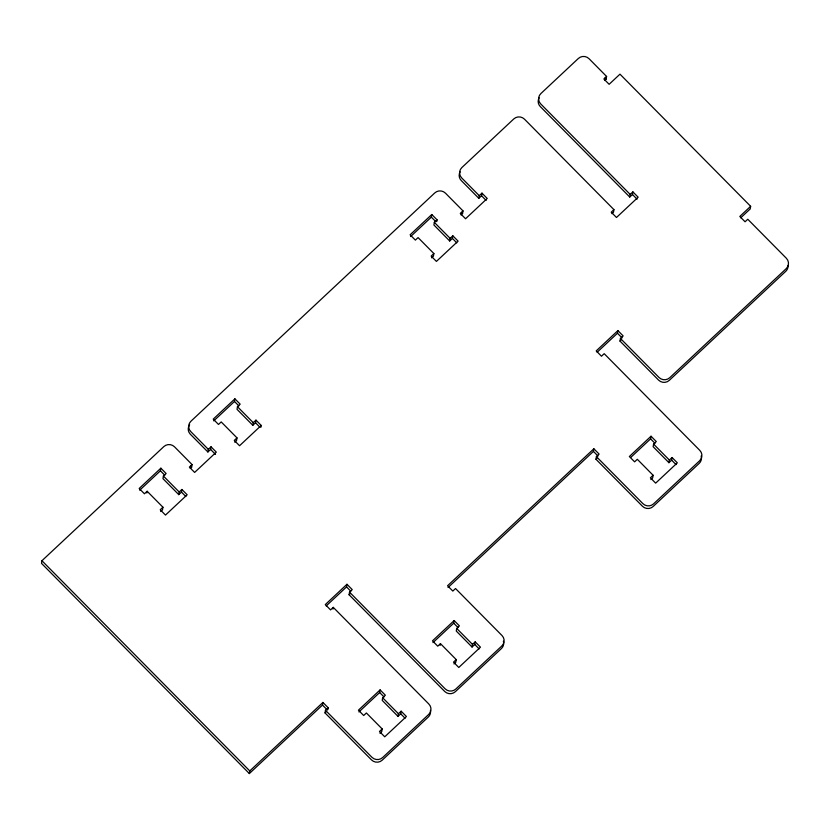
<?xml version="1.0" encoding="UTF-8"?>
<svg xmlns="http://www.w3.org/2000/svg" width="830" height="830" viewBox="0 0 830 830"><rect width="100%" height="100%" fill="white"/><g stroke="black" fill="none" stroke-linecap="round" stroke-linejoin="round"><path stroke-width="1.25" d="M190.278 468.473L191.637 467.197L192.072 464.572L174.528 446.831A7.563 7.346 9.4 0 0 163.852 446.582L41.936 560.738L41.5 563.363L249.342 773.56L322.486 705.064L322.922 702.439L328.192 707.762L327.902 709.515M146.858 493.01L147.149 491.256L162.939 507.223L162.504 509.848L160.698 511.539M139.689 490.219L160.418 470.807L160.854 468.182L166.114 473.494L163.406 476.036L162.971 478.661L178.761 494.628L181.469 492.097L181.905 489.461L187.165 494.784L165.492 515.077L160.232 509.755L162.939 507.223M178.761 494.628L179.197 492.003L181.905 489.461M189.614 424.856A7.563 7.346 9.4 0 0 190.35 434.246L207.894 451.977L208.33 449.352L211.038 446.81L216.298 452.132L194.625 472.426L189.365 467.103L192.072 464.572M207.894 451.977L210.602 449.445L211.038 446.81M213.746 420.883L234.475 401.471L234.911 398.836L240.171 404.158L237.463 406.7L237.027 409.325L252.808 425.292L255.526 422.761L255.962 420.125L261.222 425.448L260.931 427.201M234.911 398.836L213.237 419.129L218.498 424.452L221.205 421.92L236.996 437.887L236.56 440.512L234.755 442.203M252.808 425.292L253.243 422.667L255.962 420.125M249.342 773.56L249.778 770.935L322.922 702.439M332.975 609.116L333.266 607.363L428.851 704.027A7.563 7.346 9.4 0 1 428.695 714.423L382.64 757.551A7.563 7.346 9.4 0 1 371.954 757.302L325.474 710.293L328.192 707.762M430.417 710.397A7.563 7.346 9.4 0 1 428.259 717.058L382.205 760.176A7.563 7.346 9.4 0 1 371.518 759.927L325.038 712.928L325.474 710.293M326.211 605.942L346.535 586.914L346.971 584.279L352.231 589.601L349.523 592.143L349.088 594.768L444.673 691.442A7.563 7.346 9.4 0 0 455.359 691.691L501.413 648.562A7.563 7.346 9.4 0 0 503.385 641.175M410.622 236.55L431.351 217.138L431.787 214.503L437.047 219.826L436.756 221.579M437.047 219.826L434.339 222.367L433.903 224.992L449.684 240.959L452.392 238.418L452.827 235.793L458.098 241.115L436.414 261.409L431.154 256.086L433.862 253.544L418.081 237.588L415.374 240.119L410.113 234.797L431.787 214.503M433.862 253.544L433.426 256.18L431.621 257.871M449.684 240.959L450.119 238.324L452.827 235.793M358.934 711.943L379.663 692.531L380.099 689.896L385.359 695.218L382.651 697.76L382.215 700.385L397.995 716.352L400.714 713.821L401.149 711.186L406.41 716.508L384.736 736.801L379.466 731.479L382.184 728.948L366.393 712.98L363.685 715.512L358.425 710.19L380.099 689.896M461.044 214.949L462.569 213.528L463.005 210.893L445.461 193.162A7.563 7.346 9.4 0 0 434.785 192.913L190.942 421.215A7.563 7.346 9.4 0 0 190.786 431.61L208.33 449.352M382.184 728.948L381.748 731.572L379.943 733.264M460.152 171.779A7.563 7.346 9.4 0 0 461.283 180.567L478.817 198.308L479.252 195.673L481.971 193.141L487.231 198.463L465.557 218.757L460.287 213.435L463.005 210.893M478.817 198.308L481.535 195.766L481.971 193.141M397.995 716.352L398.431 713.727L401.149 711.186M440.159 645.398L440.45 643.644L456.23 659.601L455.795 662.236L453.989 663.927M432.98 642.607L453.72 623.195L454.155 620.56L459.415 625.882L456.708 628.424L456.272 631.049L472.052 647.016L474.76 644.474L475.196 641.849L480.456 647.172L458.783 667.465L453.522 662.143L456.23 659.601M472.052 647.016L472.488 644.381L475.196 641.849M604.634 80.51L606.149 79.078L606.585 76.453L589.051 58.712A7.563 7.346 9.4 0 0 578.365 58.463L540.89 93.551A7.563 7.346 9.4 0 0 540.735 103.947L630.188 194.417L629.752 197.042L540.299 106.582A7.563 7.346 9.4 0 1 539.168 97.784M479.252 195.673L461.719 177.942A7.563 7.346 9.4 0 1 461.874 167.546L513.801 118.918A7.563 7.346 9.4 0 1 524.477 119.167L613.93 209.637L613.495 212.262L611.969 213.694M629.752 197.042L632.46 194.511L632.896 191.875L638.156 197.198L616.483 217.491L611.222 212.169L613.93 209.637M448.034 587.526L593.419 451.396L593.855 448.771L599.115 454.083L596.407 456.625L595.971 459.249L642.451 506.259A7.563 7.346 9.4 0 0 653.127 506.508L699.192 463.379A7.563 7.346 9.4 0 0 701.153 456.002M597.144 352.262L617.458 333.235L617.894 330.61L623.154 335.932L620.446 338.464L620.01 341.099L658.595 380.119A7.563 7.346 9.4 0 0 669.281 380.368L785.771 271.296A7.563 7.346 9.4 0 0 788.033 265.382M630.8 457.382L650.585 438.863L651.021 436.227L656.291 441.55L653.573 444.081L653.137 446.716L668.928 462.684L671.636 460.142L672.072 457.517L677.332 462.839L655.659 483.133L650.398 477.81L653.106 475.268L637.326 459.301L634.618 461.843L629.348 456.521L651.021 436.227M653.106 475.268L652.671 477.904L650.865 479.595M668.928 462.684L669.364 460.048L672.072 457.517M606.585 76.453L603.877 78.985L609.137 84.307L619.979 74.161L750.642 206.307L750.206 208.942L740.723 217.823M160.854 468.182L139.181 488.476L144.441 493.788L147.149 491.256M236.996 437.887L234.278 440.419L239.548 445.741L261.222 425.448M630.188 194.417L632.896 191.875M346.971 584.279L325.298 604.572L330.558 609.894L333.266 607.363M617.894 330.61L596.22 350.903L601.48 356.226L604.188 353.684L699.783 450.358A7.563 7.346 9.4 0 1 699.628 460.754L653.563 503.872A7.563 7.346 9.4 0 1 642.887 503.634L596.407 456.625M750.642 206.307L739.81 216.454L745.07 221.776L747.778 219.245L786.363 258.265A7.563 7.346 9.4 0 1 786.207 268.661L669.717 377.733A7.563 7.346 9.4 0 1 659.03 377.484L620.446 338.464M349.088 594.768L349.928 593.979M620.01 341.099L620.861 340.3M593.855 448.771L447.557 585.752L452.817 591.074L455.525 588.532L502.005 635.541A7.563 7.346 9.4 0 1 501.849 645.937L455.784 689.056A7.563 7.346 9.4 0 1 445.108 688.807L349.523 592.143M325.038 712.928L325.889 712.13M595.971 459.249L596.822 458.461M454.155 620.56L432.482 640.853L437.742 646.176L440.45 643.644M605.06 77.978L606.149 79.078M632.46 194.511L637.067 199.159M481.535 195.766L486.131 200.424M617.458 333.235L622.064 337.893M461.47 212.418L462.569 213.528M431.351 217.138L435.729 221.569M452.392 238.418L456.78 242.858M650.585 438.863L654.974 443.293M671.636 460.142L676.025 464.582M434.339 222.367L450.119 238.324M653.573 444.081L669.364 460.048M593.419 451.396L598.025 456.054M234.475 401.471L238.864 405.901M255.526 422.761L259.904 427.191M453.72 623.195L458.098 627.625M474.76 644.474L479.149 648.915M237.463 406.7L253.243 422.667M456.708 628.424L472.488 644.381M210.602 449.445L215.53 454.435M346.535 586.914L350.81 591.23M190.537 466.087L191.637 467.197M160.418 470.807L164.807 475.237M181.469 492.097L185.858 496.527M379.663 692.531L384.051 696.961M400.714 713.821L405.092 718.251M163.406 476.036L179.197 492.003M382.651 697.76L398.431 713.727M322.486 705.064L327.425 710.055M41.936 560.738L249.778 770.935"/></g></svg>
